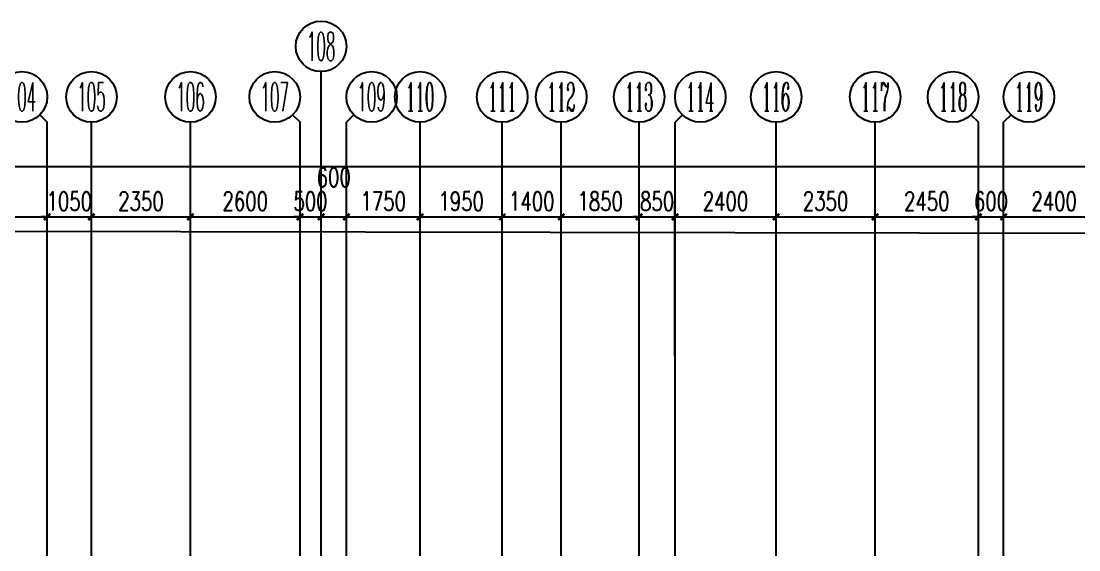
# Model space of a CAD drawing. Extents: x 369444 to 684549, y -549309 to 575337.
# Drawn here: x 559906 to 585009, y 472547 to 485105 of the extents above; entities that cross this region are included whole.
import ezdxf
from ezdxf.enums import TextEntityAlignment as Align

# ---------------------------------------------------------------- set-up
doc = ezdxf.new("R2010")
doc.units = 0
doc.header["$LTSCALE"] = 1000
doc.header["$MEASUREMENT"] = 0
for name, color, linetype in [('AXIS', 3, 'Continuous'), ('AXIS_TEXT', 7, 'Continuous'), ('DOTE', 1, 'Continuous')]:
    doc.layers.add(name, color=color, linetype=linetype)
doc.layers.add('不要动图层', color=140, linetype='Continuous', plot=False)
doc.styles.add('_TCH_AXIS', font='COMPLEX', dxfattribs={"bigfont": 'GBCBIG'})
doc.styles.add('_TCH_DIM_T3', font='SIMPLEX', dxfattribs={"width": 0.705882, "bigfont": 'GBCBIG'})
doc.styles.add('COMPLEX', font='COMPLEX')
doc.dimstyles.new('_TCH_ARCH&&150', dxfattribs={"dimtxt": 446.25, "dimasz": 150, "dimexe": 375, "dimexo": 450, "dimgap": 150, "dimtad": 1, "dimdec": 0, "dimzin": 0, "dimdsep": 46, "dimtxsty": '_TCH_DIM_T3', "dimblk": 'ARCHTICK', "dimcen": 0.09, "dimclrt": 7, "dimazin": 2, "dimtfac": 1, "dimtdec": 0, "dimtix": 1, "dimtmove": 2, "dimatfit": 3, "dimfxl": 0, "dimtolj": 1, "dimtzin": 0, "dimarcsym": 0})

# ---------------------------------------------------------------- blocks, each defined once
blk = doc.blocks.new('_ArchTick')
at = {"color": 0, "linetype": 'ByBlock', "const_width": 0.4}
blk.add_lwpolyline([(-0.5, -0.5), (0.5, 0.5)], dxfattribs=at)
blk = doc.blocks.new('*D1189')
at = {"layer": 'AXIS', "color": 0, "lineweight": -2, "transparency": 16777216}
for p, q in [((555824, 477155), (555824, 480830)), ((560524, 477155), (560524, 480830)), ((555824, 480455), (560524, 480455))]:
    blk.add_line(p, q, dxfattribs=at)
at = {"layer": 'Defpoints', "color": 0, "transparency": 16777216}
for p in [(560524, 480455), (555824, 476705), (560524, 476705)]:
    blk.add_point(p, dxfattribs=at)
at = {"layer": 'AXIS', "color": 0, "lineweight": -2, "transparency": 16777216, "xscale": 150, "yscale": 150, "zscale": 150, "rotation": 180}
blk.add_blockref('_ArchTick', (555824, 480455), dxfattribs=at)
at = {"layer": 'AXIS', "color": 0, "lineweight": -2, "transparency": 16777216, "xscale": 150, "yscale": 150, "zscale": 150}
blk.add_blockref('_ArchTick', (560524, 480455), dxfattribs=at)
at = {"layer": 'AXIS', "color": 7, "lineweight": -2, "transparency": 16777216, "insert": (558174, 480828), "char_height": 446.2, "attachment_point": 5, "style": '_TCH_DIM_T3'}
blk.add_mtext('\\A1;4700', dxfattribs=at)
blk = doc.blocks.new('*D1190')
at = {"layer": 'AXIS', "color": 0, "lineweight": -2, "transparency": 16777216}
for p, q in [((560524, 477155), (560524, 480830)), ((561574, 477155), (561574, 480830)), ((560524, 480455), (560374, 480455)), ((560524, 480455), (561574, 480455)), ((561574, 480455), (561724, 480455))]:
    blk.add_line(p, q, dxfattribs=at)
at = {"layer": 'Defpoints', "color": 0, "transparency": 16777216}
for p in [(561574, 480455), (560524, 476705), (561574, 476705)]:
    blk.add_point(p, dxfattribs=at)
at = {"layer": 'AXIS', "color": 0, "lineweight": -2, "transparency": 16777216, "xscale": 150, "yscale": 150, "zscale": 150}
blk.add_blockref('_ArchTick', (560524, 480455), dxfattribs=at)
at = {"layer": 'AXIS', "color": 0, "lineweight": -2, "transparency": 16777216, "xscale": 150, "yscale": 150, "zscale": 150, "rotation": 180}
blk.add_blockref('_ArchTick', (561574, 480455), dxfattribs=at)
at = {"layer": 'AXIS', "color": 7, "lineweight": -2, "transparency": 16777216, "insert": (561049, 480828), "char_height": 446.2, "attachment_point": 5, "style": '_TCH_DIM_T3'}
blk.add_mtext('\\A1;1050', dxfattribs=at)
blk = doc.blocks.new('*D1191')
at = {"layer": 'AXIS', "color": 0, "lineweight": -2, "transparency": 16777216}
for p, q in [((561574, 477155), (561574, 480830)), ((563925, 477155), (563925, 480830)), ((561574, 480455), (563925, 480455))]:
    blk.add_line(p, q, dxfattribs=at)
at = {"layer": 'Defpoints', "color": 0, "transparency": 16777216}
for p in [(563925, 480455), (561574, 476705), (563925, 476705)]:
    blk.add_point(p, dxfattribs=at)
at = {"layer": 'AXIS', "color": 0, "lineweight": -2, "transparency": 16777216, "xscale": 150, "yscale": 150, "zscale": 150, "rotation": 180}
blk.add_blockref('_ArchTick', (561574, 480455), dxfattribs=at)
at = {"layer": 'AXIS', "color": 0, "lineweight": -2, "transparency": 16777216, "xscale": 150, "yscale": 150, "zscale": 150}
blk.add_blockref('_ArchTick', (563925, 480455), dxfattribs=at)
at = {"layer": 'AXIS', "color": 7, "lineweight": -2, "transparency": 16777216, "insert": (562750, 480828), "char_height": 446.2, "attachment_point": 5, "style": '_TCH_DIM_T3'}
blk.add_mtext('\\A1;2350', dxfattribs=at)
blk = doc.blocks.new('*D1192')
at = {"layer": 'AXIS', "color": 0, "lineweight": -2, "transparency": 16777216}
for p, q in [((563925, 477155), (563925, 480830)), ((566524, 477155), (566524, 480830)), ((563925, 480455), (566524, 480455))]:
    blk.add_line(p, q, dxfattribs=at)
at = {"layer": 'Defpoints', "color": 0, "transparency": 16777216}
for p in [(566524, 480455), (563925, 476705), (566524, 476705)]:
    blk.add_point(p, dxfattribs=at)
at = {"layer": 'AXIS', "color": 0, "lineweight": -2, "transparency": 16777216, "xscale": 150, "yscale": 150, "zscale": 150, "rotation": 180}
blk.add_blockref('_ArchTick', (563925, 480455), dxfattribs=at)
at = {"layer": 'AXIS', "color": 0, "lineweight": -2, "transparency": 16777216, "xscale": 150, "yscale": 150, "zscale": 150}
blk.add_blockref('_ArchTick', (566524, 480455), dxfattribs=at)
at = {"layer": 'AXIS', "color": 7, "lineweight": -2, "transparency": 16777216, "insert": (565225, 480828), "char_height": 446.2, "attachment_point": 5, "style": '_TCH_DIM_T3'}
blk.add_mtext('\\A1;2600', dxfattribs=at)
blk = doc.blocks.new('*D1193')
at = {"layer": 'AXIS', "color": 0, "lineweight": -2, "transparency": 16777216}
for p, q in [((566524, 477155), (566524, 480830)), ((567024, 477155), (567024, 480830)), ((566524, 480455), (566374, 480455)), ((566524, 480455), (567024, 480455)), ((567024, 480455), (567174, 480455))]:
    blk.add_line(p, q, dxfattribs=at)
at = {"layer": 'Defpoints', "color": 0, "transparency": 16777216}
for p in [(567024, 480455), (566524, 476705), (567024, 476705)]:
    blk.add_point(p, dxfattribs=at)
at = {"layer": 'AXIS', "color": 0, "lineweight": -2, "transparency": 16777216, "xscale": 150, "yscale": 150, "zscale": 150}
blk.add_blockref('_ArchTick', (566524, 480455), dxfattribs=at)
at = {"layer": 'AXIS', "color": 0, "lineweight": -2, "transparency": 16777216, "xscale": 150, "yscale": 150, "zscale": 150, "rotation": 180}
blk.add_blockref('_ArchTick', (567024, 480455), dxfattribs=at)
at = {"layer": 'AXIS', "color": 7, "lineweight": -2, "transparency": 16777216, "insert": (566774, 480828), "char_height": 446.2, "attachment_point": 5, "style": '_TCH_DIM_T3'}
blk.add_mtext('\\A1;500', dxfattribs=at)
blk = doc.blocks.new('*D1194')
at = {"layer": 'AXIS', "color": 0, "lineweight": -2, "transparency": 16777216}
for p, q in [((567024, 477155), (567024, 480830)), ((567624, 477155), (567624, 480830)), ((567024, 480455), (567624, 480455))]:
    blk.add_line(p, q, dxfattribs=at)
at = {"layer": 'Defpoints', "color": 0, "transparency": 16777216}
for p in [(567624, 480455), (567024, 476705), (567624, 476705)]:
    blk.add_point(p, dxfattribs=at)
at = {"layer": 'AXIS', "color": 0, "lineweight": -2, "transparency": 16777216, "xscale": 150, "yscale": 150, "zscale": 150, "rotation": 180}
blk.add_blockref('_ArchTick', (567024, 480455), dxfattribs=at)
at = {"layer": 'AXIS', "color": 0, "lineweight": -2, "transparency": 16777216, "xscale": 150, "yscale": 150, "zscale": 150}
blk.add_blockref('_ArchTick', (567624, 480455), dxfattribs=at)
at = {"layer": 'AXIS', "color": 7, "lineweight": -2, "transparency": 16777216, "insert": (567324, 481392), "char_height": 446.2, "attachment_point": 5, "style": '_TCH_DIM_T3'}
blk.add_mtext('\\A1;600', dxfattribs=at)
blk = doc.blocks.new('*D1195')
at = {"layer": 'AXIS', "color": 0, "lineweight": -2, "transparency": 16777216}
for p, q in [((567624, 477155), (567624, 480830)), ((569374, 477155), (569374, 480830)), ((567624, 480455), (569374, 480455))]:
    blk.add_line(p, q, dxfattribs=at)
at = {"layer": 'Defpoints', "color": 0, "transparency": 16777216}
for p in [(569374, 480455), (567624, 476705), (569374, 476705)]:
    blk.add_point(p, dxfattribs=at)
at = {"layer": 'AXIS', "color": 0, "lineweight": -2, "transparency": 16777216, "xscale": 150, "yscale": 150, "zscale": 150, "rotation": 180}
blk.add_blockref('_ArchTick', (567624, 480455), dxfattribs=at)
at = {"layer": 'AXIS', "color": 0, "lineweight": -2, "transparency": 16777216, "xscale": 150, "yscale": 150, "zscale": 150}
blk.add_blockref('_ArchTick', (569374, 480455), dxfattribs=at)
at = {"layer": 'AXIS', "color": 7, "lineweight": -2, "transparency": 16777216, "insert": (568499, 480828), "char_height": 446.2, "attachment_point": 5, "style": '_TCH_DIM_T3'}
blk.add_mtext('\\A1;1750', dxfattribs=at)
blk = doc.blocks.new('*D1196')
at = {"layer": 'AXIS', "color": 0, "lineweight": -2, "transparency": 16777216}
for p, q in [((569374, 477155), (569374, 480830)), ((571324, 477155), (571324, 480830)), ((569374, 480455), (571324, 480455))]:
    blk.add_line(p, q, dxfattribs=at)
at = {"layer": 'Defpoints', "color": 0, "transparency": 16777216}
for p in [(571324, 480455), (569374, 476705), (571324, 476705)]:
    blk.add_point(p, dxfattribs=at)
at = {"layer": 'AXIS', "color": 0, "lineweight": -2, "transparency": 16777216, "xscale": 150, "yscale": 150, "zscale": 150, "rotation": 180}
blk.add_blockref('_ArchTick', (569374, 480455), dxfattribs=at)
at = {"layer": 'AXIS', "color": 0, "lineweight": -2, "transparency": 16777216, "xscale": 150, "yscale": 150, "zscale": 150}
blk.add_blockref('_ArchTick', (571324, 480455), dxfattribs=at)
at = {"layer": 'AXIS', "color": 7, "lineweight": -2, "transparency": 16777216, "insert": (570349, 480828), "char_height": 446.2, "attachment_point": 5, "style": '_TCH_DIM_T3'}
blk.add_mtext('\\A1;1950', dxfattribs=at)
blk = doc.blocks.new('*D1197')
at = {"layer": 'AXIS', "color": 0, "lineweight": -2, "transparency": 16777216}
for p, q in [((571324, 477155), (571324, 480830)), ((572724, 477155), (572724, 480830)), ((571324, 480455), (572724, 480455))]:
    blk.add_line(p, q, dxfattribs=at)
at = {"layer": 'Defpoints', "color": 0, "transparency": 16777216}
for p in [(572724, 480455), (571324, 476705), (572724, 476705)]:
    blk.add_point(p, dxfattribs=at)
at = {"layer": 'AXIS', "color": 0, "lineweight": -2, "transparency": 16777216, "xscale": 150, "yscale": 150, "zscale": 150, "rotation": 180}
blk.add_blockref('_ArchTick', (571324, 480455), dxfattribs=at)
at = {"layer": 'AXIS', "color": 0, "lineweight": -2, "transparency": 16777216, "xscale": 150, "yscale": 150, "zscale": 150}
blk.add_blockref('_ArchTick', (572724, 480455), dxfattribs=at)
at = {"layer": 'AXIS', "color": 7, "lineweight": -2, "transparency": 16777216, "insert": (572024, 480828), "char_height": 446.2, "attachment_point": 5, "style": '_TCH_DIM_T3'}
blk.add_mtext('\\A1;1400', dxfattribs=at)
blk = doc.blocks.new('*D1198')
at = {"layer": 'AXIS', "color": 0, "lineweight": -2, "transparency": 16777216}
for p, q in [((572724, 477155), (572724, 480830)), ((574574, 477155), (574574, 480830)), ((572724, 480455), (574574, 480455))]:
    blk.add_line(p, q, dxfattribs=at)
at = {"layer": 'Defpoints', "color": 0, "transparency": 16777216}
for p in [(574574, 480455), (572724, 476705), (574574, 476705)]:
    blk.add_point(p, dxfattribs=at)
at = {"layer": 'AXIS', "color": 0, "lineweight": -2, "transparency": 16777216, "xscale": 150, "yscale": 150, "zscale": 150, "rotation": 180}
blk.add_blockref('_ArchTick', (572724, 480455), dxfattribs=at)
at = {"layer": 'AXIS', "color": 0, "lineweight": -2, "transparency": 16777216, "xscale": 150, "yscale": 150, "zscale": 150}
blk.add_blockref('_ArchTick', (574574, 480455), dxfattribs=at)
at = {"layer": 'AXIS', "color": 7, "lineweight": -2, "transparency": 16777216, "insert": (573649, 480828), "char_height": 446.2, "attachment_point": 5, "style": '_TCH_DIM_T3'}
blk.add_mtext('\\A1;1850', dxfattribs=at)
blk = doc.blocks.new('*D1199')
at = {"layer": 'AXIS', "color": 0, "lineweight": -2, "transparency": 16777216}
for p, q in [((574574, 477155), (574574, 480830)), ((575424, 477155), (575424, 480830)), ((574574, 480455), (574424, 480455)), ((574574, 480455), (575424, 480455)), ((575424, 480455), (575574, 480455))]:
    blk.add_line(p, q, dxfattribs=at)
at = {"layer": 'Defpoints', "color": 0, "transparency": 16777216}
for p in [(575424, 480455), (574574, 476705), (575424, 476705)]:
    blk.add_point(p, dxfattribs=at)
at = {"layer": 'AXIS', "color": 0, "lineweight": -2, "transparency": 16777216, "xscale": 150, "yscale": 150, "zscale": 150}
blk.add_blockref('_ArchTick', (574574, 480455), dxfattribs=at)
at = {"layer": 'AXIS', "color": 0, "lineweight": -2, "transparency": 16777216, "xscale": 150, "yscale": 150, "zscale": 150, "rotation": 180}
blk.add_blockref('_ArchTick', (575424, 480455), dxfattribs=at)
at = {"layer": 'AXIS', "color": 7, "lineweight": -2, "transparency": 16777216, "insert": (574999, 480828), "char_height": 446.2, "attachment_point": 5, "style": '_TCH_DIM_T3'}
blk.add_mtext('\\A1;850', dxfattribs=at)
blk = doc.blocks.new('*D1200')
at = {"layer": 'AXIS', "color": 0, "lineweight": -2, "transparency": 16777216}
for p, q in [((575424, 477155), (575424, 480830)), ((577824, 477155), (577824, 480830)), ((575424, 480455), (577824, 480455))]:
    blk.add_line(p, q, dxfattribs=at)
at = {"layer": 'Defpoints', "color": 0, "transparency": 16777216}
for p in [(577824, 480455), (575424, 476705), (577824, 476705)]:
    blk.add_point(p, dxfattribs=at)
at = {"layer": 'AXIS', "color": 0, "lineweight": -2, "transparency": 16777216, "xscale": 150, "yscale": 150, "zscale": 150, "rotation": 180}
blk.add_blockref('_ArchTick', (575424, 480455), dxfattribs=at)
at = {"layer": 'AXIS', "color": 0, "lineweight": -2, "transparency": 16777216, "xscale": 150, "yscale": 150, "zscale": 150}
blk.add_blockref('_ArchTick', (577824, 480455), dxfattribs=at)
at = {"layer": 'AXIS', "color": 7, "lineweight": -2, "transparency": 16777216, "insert": (576624, 480828), "char_height": 446.2, "attachment_point": 5, "style": '_TCH_DIM_T3'}
blk.add_mtext('\\A1;2400', dxfattribs=at)
blk = doc.blocks.new('*D1201')
at = {"layer": 'AXIS', "color": 0, "lineweight": -2, "transparency": 16777216}
for p, q in [((577824, 477155), (577824, 480830)), ((580174, 477155), (580174, 480830)), ((577824, 480455), (580174, 480455))]:
    blk.add_line(p, q, dxfattribs=at)
at = {"layer": 'Defpoints', "color": 0, "transparency": 16777216}
for p in [(580174, 480455), (577824, 476705), (580174, 476705)]:
    blk.add_point(p, dxfattribs=at)
at = {"layer": 'AXIS', "color": 0, "lineweight": -2, "transparency": 16777216, "xscale": 150, "yscale": 150, "zscale": 150, "rotation": 180}
blk.add_blockref('_ArchTick', (577824, 480455), dxfattribs=at)
at = {"layer": 'AXIS', "color": 0, "lineweight": -2, "transparency": 16777216, "xscale": 150, "yscale": 150, "zscale": 150}
blk.add_blockref('_ArchTick', (580174, 480455), dxfattribs=at)
at = {"layer": 'AXIS', "color": 7, "lineweight": -2, "transparency": 16777216, "insert": (578999, 480828), "char_height": 446.2, "attachment_point": 5, "style": '_TCH_DIM_T3'}
blk.add_mtext('\\A1;2350', dxfattribs=at)
blk = doc.blocks.new('*D1202')
at = {"layer": 'AXIS', "color": 0, "lineweight": -2, "transparency": 16777216}
for p, q in [((580174, 477155), (580174, 480830)), ((582624, 477155), (582624, 480830)), ((580174, 480455), (582624, 480455))]:
    blk.add_line(p, q, dxfattribs=at)
at = {"layer": 'Defpoints', "color": 0, "transparency": 16777216}
for p in [(582624, 480455), (580174, 476705), (582624, 476705)]:
    blk.add_point(p, dxfattribs=at)
at = {"layer": 'AXIS', "color": 0, "lineweight": -2, "transparency": 16777216, "xscale": 150, "yscale": 150, "zscale": 150, "rotation": 180}
blk.add_blockref('_ArchTick', (580174, 480455), dxfattribs=at)
at = {"layer": 'AXIS', "color": 0, "lineweight": -2, "transparency": 16777216, "xscale": 150, "yscale": 150, "zscale": 150}
blk.add_blockref('_ArchTick', (582624, 480455), dxfattribs=at)
at = {"layer": 'AXIS', "color": 7, "lineweight": -2, "transparency": 16777216, "insert": (581399, 480828), "char_height": 446.2, "attachment_point": 5, "style": '_TCH_DIM_T3'}
blk.add_mtext('\\A1;2450', dxfattribs=at)
blk = doc.blocks.new('*D1203')
at = {"layer": 'AXIS', "color": 0, "lineweight": -2, "transparency": 16777216}
for p, q in [((582624, 477155), (582624, 480830)), ((583224, 477155), (583224, 480830)), ((582624, 480455), (582474, 480455)), ((582624, 480455), (583224, 480455)), ((583224, 480455), (583374, 480455))]:
    blk.add_line(p, q, dxfattribs=at)
at = {"layer": 'Defpoints', "color": 0, "transparency": 16777216}
for p in [(583224, 480455), (582624, 476705), (583224, 476705)]:
    blk.add_point(p, dxfattribs=at)
at = {"layer": 'AXIS', "color": 0, "lineweight": -2, "transparency": 16777216, "xscale": 150, "yscale": 150, "zscale": 150}
blk.add_blockref('_ArchTick', (582624, 480455), dxfattribs=at)
at = {"layer": 'AXIS', "color": 0, "lineweight": -2, "transparency": 16777216, "xscale": 150, "yscale": 150, "zscale": 150, "rotation": 180}
blk.add_blockref('_ArchTick', (583224, 480455), dxfattribs=at)
at = {"layer": 'AXIS', "color": 7, "lineweight": -2, "transparency": 16777216, "insert": (582924, 480828), "char_height": 446.2, "attachment_point": 5, "style": '_TCH_DIM_T3'}
blk.add_mtext('\\A1;600', dxfattribs=at)
blk = doc.blocks.new('*D1204')
at = {"layer": 'AXIS', "color": 0, "lineweight": -2, "transparency": 16777216}
for p, q in [((583224, 477155), (583224, 480830)), ((585624, 477155), (585624, 480830)), ((583224, 480455), (585624, 480455))]:
    blk.add_line(p, q, dxfattribs=at)
at = {"layer": 'Defpoints', "color": 0, "transparency": 16777216}
for p in [(585624, 480455), (583224, 476705), (585624, 476705)]:
    blk.add_point(p, dxfattribs=at)
at = {"layer": 'AXIS', "color": 0, "lineweight": -2, "transparency": 16777216, "xscale": 150, "yscale": 150, "zscale": 150, "rotation": 180}
blk.add_blockref('_ArchTick', (583224, 480455), dxfattribs=at)
at = {"layer": 'AXIS', "color": 0, "lineweight": -2, "transparency": 16777216, "xscale": 150, "yscale": 150, "zscale": 150}
blk.add_blockref('_ArchTick', (585624, 480455), dxfattribs=at)
at = {"layer": 'AXIS', "color": 7, "lineweight": -2, "transparency": 16777216, "insert": (584424, 480828), "char_height": 446.2, "attachment_point": 5, "style": '_TCH_DIM_T3'}
blk.add_mtext('\\A1;2400', dxfattribs=at)
blk = doc.blocks.new('*D1302')
at = {"layer": 'AXIS', "color": 0, "lineweight": -2, "transparency": 16777216}
for p, q in [((380524, 477155), (380524, 482030)), ((614224, 477155), (614224, 482030)), ((380524, 481655), (614224, 481655))]:
    blk.add_line(p, q, dxfattribs=at)
at = {"layer": 'Defpoints', "color": 0, "transparency": 16777216}
for p in [(614224, 481655), (380524, 476705), (614224, 476705)]:
    blk.add_point(p, dxfattribs=at)
at = {"layer": 'AXIS', "color": 0, "lineweight": -2, "transparency": 16777216, "xscale": 150, "yscale": 150, "zscale": 150, "rotation": 180}
blk.add_blockref('_ArchTick', (380524, 481655), dxfattribs=at)
at = {"layer": 'AXIS', "color": 0, "lineweight": -2, "transparency": 16777216, "xscale": 150, "yscale": 150, "zscale": 150}
blk.add_blockref('_ArchTick', (614224, 481655), dxfattribs=at)
at = {"layer": 'AXIS', "color": 7, "lineweight": -2, "transparency": 16777216, "insert": (497374, 482028), "char_height": 446.2, "attachment_point": 5, "style": '_TCH_DIM_T3'}
blk.add_mtext('\\A1;233700', dxfattribs=at)
blk = doc.blocks.new('_AXISO')
blk.add_circle((0, 0), 0.5)
at = {"layer": 'AXIS_TEXT', "style": 'COMPLEX', "width": 1.041667}
blk.add_attdef('A', text='', height=0.56, dxfattribs=at).set_placement((-0.25, -0.28), (0.25, -0.28), align=Align.FIT)

msp = doc.modelspace()

# ---------------------------------------------------------------- linework, layer by layer
at = {"layer": 'AXIS'}
for p, q in [((567024.5, 476704.8), (567024.5, 483904.8)), ((560348.7, 482880.5), (560524.5, 482704.8)), ((566348.7, 482880.5), (566524.5, 482704.8)), ((567800.2, 482880.5), (567624.5, 482704.8)), ((575600.2, 482880.5), (575424.5, 482704.8)), ((582448.7, 482880.5), (582624.5, 482704.8)), ((583400.2, 482880.5), (583224.5, 482704.8)), ((560524.5, 476704.8), (560524.5, 482704.8)), ((561574.5, 476704.8), (561574.5, 482704.8)), ((563924.5, 476704.8), (563924.5, 482704.8)), ((566524.5, 476704.8), (566524.5, 482704.8)), ((567624.5, 476704.8), (567624.5, 482704.8)), ((569374.5, 476704.8), (569374.5, 482704.8)), ((571324.5, 476704.8), (571324.5, 482704.8)), ((572724.5, 476704.8), (572724.5, 482704.8)), ((574574.5, 476704.8), (574574.5, 482704.8)), ((575424.5, 476704.8), (575424.5, 482704.8)), ((577824.5, 476704.8), (577824.5, 482704.8)), ((580174.5, 476704.8), (580174.5, 482704.8)), ((582624.5, 476704.8), (582624.5, 482704.8)), ((583224.5, 476704.8), (583224.5, 482704.8))]:
    msp.add_line(p, q, dxfattribs=at)
at = {"layer": 'DOTE', "color": 8}
for p, q in [((560524.5, 59364.2), (560524.5, 476704.8)), ((561574.5, 59364.2), (561574.5, 476704.8)), ((563924.5, 261807), (563924.5, 476704.8)), ((566524.5, 59364.2), (566524.5, 476704.8)), ((567024.5, 59364.2), (567024.5, 476704.8)), ((567624.5, 59364.2), (567624.5, 476704.8)), ((569374.5, 261807), (569374.5, 476704.8)), ((571324.5, 261807), (571324.5, 476704.8)), ((572724.5, 59364.2), (572724.5, 476704.8)), ((574574.5, 59364.2), (574574.5, 476704.8)), ((575424.5, 59364.2), (575424.5, 476704.8)), ((577824.5, 261807), (577824.5, 476704.8)), ((580174.5, 59364.2), (580174.5, 476704.8)), ((582624.5, 59364.2), (582624.5, 476704.8)), ((583224.5, 261807), (583224.5, 476704.8))]:
    msp.add_line(p, q, dxfattribs=at)
at = {"layer": '不要动图层'}
msp.add_lwpolyline([(374141.4, 480401.6), (608632.4, 480035.6), (630599.4, 458002.6), (630103.6, 140971.4), (534606.6, 140971.5), (534606.6, 44667.5), (383961.4, 44901.6), (384134.4, 155731.6), (384114.4, 173450.6), (374190.4, 173466.6), (373839.4, 234426.6), (373748.4, 250410.6), (374011.4, 393904.6)], close=True, dxfattribs=at)

# ---------------------------------------------------------------- block references
at = {"layer": 'AXIS', "lineweight": -2}
ref = msp.add_blockref('_AXISO', (567024.5, 484504.8), dxfattribs=dict(at, xscale=1200, yscale=1200, zscale=1200))
ref.add_attrib('A', '108', dxfattribs={"layer": 'AXIS_TEXT', "lineweight": -2, "ltscale": 6, "height": 678.82, "style": '_TCH_AXIS', "width": 0.428571}).set_placement((566685.1, 484165.4), (567363.9, 484165.4), align=Align.FIT)
ref = msp.add_blockref('_AXISO', (559924.5, 483304.8), dxfattribs=dict(at, xscale=1200, yscale=1200, zscale=1200))
ref.add_attrib('A', '104', dxfattribs={"layer": 'AXIS_TEXT', "lineweight": -2, "ltscale": 6, "height": 678.82, "style": '_TCH_AXIS', "width": 0.411765}).set_placement((559585.1, 482965.4), (560263.9, 482965.4), align=Align.FIT)
ref = msp.add_blockref('_AXISO', (561574.5, 483304.8), dxfattribs=dict(at, xscale=1200, yscale=1200, zscale=1200))
ref.add_attrib('A', '105', dxfattribs={"layer": 'AXIS_TEXT', "lineweight": -2, "ltscale": 6, "height": 678.82, "style": '_TCH_AXIS', "width": 0.428571}).set_placement((561235.1, 482965.4), (561913.9, 482965.4), align=Align.FIT)
ref = msp.add_blockref('_AXISO', (563924.5, 483304.8), dxfattribs=dict(at, xscale=1200, yscale=1200, zscale=1200))
ref.add_attrib('A', '106', dxfattribs={"layer": 'AXIS_TEXT', "lineweight": -2, "ltscale": 6, "height": 678.82, "style": '_TCH_AXIS', "width": 0.428571}).set_placement((563585.1, 482965.4), (564264, 482965.4), align=Align.FIT)
ref = msp.add_blockref('_AXISO', (565924.5, 483304.8), dxfattribs=dict(at, xscale=1200, yscale=1200, zscale=1200))
ref.add_attrib('A', '107', dxfattribs={"layer": 'AXIS_TEXT', "lineweight": -2, "ltscale": 6, "height": 678.82, "style": '_TCH_AXIS', "width": 0.428571}).set_placement((565585.1, 482965.4), (566263.9, 482965.4), align=Align.FIT)
ref = msp.add_blockref('_AXISO', (568224.5, 483304.8), dxfattribs=dict(at, xscale=1200, yscale=1200, zscale=1200))
ref.add_attrib('A', '109', dxfattribs={"layer": 'AXIS_TEXT', "lineweight": -2, "ltscale": 6, "height": 678.82, "style": '_TCH_AXIS', "width": 0.428571}).set_placement((567885.1, 482965.4), (568563.9, 482965.4), align=Align.FIT)
ref = msp.add_blockref('_AXISO', (569374.5, 483304.8), dxfattribs=dict(at, xscale=1200, yscale=1200, zscale=1200))
ref.add_attrib('A', '110', dxfattribs={"layer": 'AXIS_TEXT', "lineweight": -2, "ltscale": 6, "height": 678.82, "style": '_TCH_AXIS', "width": 0.477273}).set_placement((569035.1, 482965.4), (569713.9, 482965.4), align=Align.FIT)
ref = msp.add_blockref('_AXISO', (571324.5, 483304.8), dxfattribs=dict(at, xscale=1200, yscale=1200, zscale=1200))
ref.add_attrib('A', '111', dxfattribs={"layer": 'AXIS_TEXT', "lineweight": -2, "ltscale": 6, "height": 678.82, "style": '_TCH_AXIS', "width": 0.538462}).set_placement((570985.1, 482965.4), (571663.9, 482965.4), align=Align.FIT)
ref = msp.add_blockref('_AXISO', (572724.5, 483304.8), dxfattribs=dict(at, xscale=1200, yscale=1200, zscale=1200))
ref.add_attrib('A', '112', dxfattribs={"layer": 'AXIS_TEXT', "lineweight": -2, "ltscale": 6, "height": 678.82, "style": '_TCH_AXIS', "width": 0.477273}).set_placement((572385.1, 482965.4), (573063.9, 482965.4), align=Align.FIT)
ref = msp.add_blockref('_AXISO', (574574.5, 483304.8), dxfattribs=dict(at, xscale=1200, yscale=1200, zscale=1200))
ref.add_attrib('A', '113', dxfattribs={"layer": 'AXIS_TEXT', "lineweight": -2, "ltscale": 6, "height": 678.82, "style": '_TCH_AXIS', "width": 0.477273}).set_placement((574235.1, 482965.4), (574913.9, 482965.4), align=Align.FIT)
ref = msp.add_blockref('_AXISO', (576024.5, 483304.8), dxfattribs=dict(at, xscale=1200, yscale=1200, zscale=1200))
ref.add_attrib('A', '114', dxfattribs={"layer": 'AXIS_TEXT', "lineweight": -2, "ltscale": 6, "height": 678.82, "style": '_TCH_AXIS', "width": 0.456522}).set_placement((575685.1, 482965.4), (576363.9, 482965.4), align=Align.FIT)
ref = msp.add_blockref('_AXISO', (577824.5, 483304.8), dxfattribs=dict(at, xscale=1200, yscale=1200, zscale=1200))
ref.add_attrib('A', '116', dxfattribs={"layer": 'AXIS_TEXT', "lineweight": -2, "ltscale": 6, "height": 678.82, "style": '_TCH_AXIS', "width": 0.477273}).set_placement((577485.1, 482965.4), (578163.9, 482965.4), align=Align.FIT)
ref = msp.add_blockref('_AXISO', (580174.5, 483304.8), dxfattribs=dict(at, xscale=1200, yscale=1200, zscale=1200))
ref.add_attrib('A', '117', dxfattribs={"layer": 'AXIS_TEXT', "lineweight": -2, "ltscale": 6, "height": 678.82, "style": '_TCH_AXIS', "width": 0.477273}).set_placement((579835.1, 482965.4), (580513.9, 482965.4), align=Align.FIT)
ref = msp.add_blockref('_AXISO', (582024.5, 483304.8), dxfattribs=dict(at, xscale=1200, yscale=1200, zscale=1200))
ref.add_attrib('A', '118', dxfattribs={"layer": 'AXIS_TEXT', "lineweight": -2, "ltscale": 6, "height": 678.82, "style": '_TCH_AXIS', "width": 0.477273}).set_placement((581685.1, 482965.4), (582363.9, 482965.4), align=Align.FIT)
ref = msp.add_blockref('_AXISO', (583824.5, 483304.8), dxfattribs=dict(at, xscale=1200, yscale=1200, zscale=1200))
ref.add_attrib('A', '119', dxfattribs={"layer": 'AXIS_TEXT', "lineweight": -2, "ltscale": 6, "height": 678.82, "style": '_TCH_AXIS', "width": 0.477273}).set_placement((583485.1, 482965.4), (584163.9, 482965.4), align=Align.FIT)

# ---------------------------------------------------------------- dimensions: what is measured, and where the dimension line sits
for p1, p2, distance, text, picture, middle in [((380524.5, 476704.8), (614224.5, 476704.8), 4950, '233700', '*D1302', (497374.5, 482027.9)), ((555824.5, 476704.8), (560524.5, 476704.8), 3750, '4700', '*D1189', (558174.5, 480827.9)), ((560524.5, 476704.8), (561574.5, 476704.8), 3750, '1050', '*D1190', (561049.5, 480827.9)), ((561574.5, 476704.8), (563924.5, 476704.8), 3750, '2350', '*D1191', (562749.5, 480827.9)), ((563924.5, 476704.8), (566524.5, 476704.8), 3750, '2600', '*D1192', (565224.5, 480827.9)), ((566524.5, 476704.8), (567024.5, 476704.8), 3750, '500', '*D1193', (566774.5, 480827.9)), ((567624.5, 476704.8), (569374.5, 476704.8), 3750, '1750', '*D1195', (568499.5, 480827.9)), ((569374.5, 476704.8), (571324.5, 476704.8), 3750, '1950', '*D1196', (570349.5, 480827.9)), ((571324.5, 476704.8), (572724.5, 476704.8), 3750, '1400', '*D1197', (572024.5, 480827.9)), ((572724.5, 476704.8), (574574.5, 476704.8), 3750, '1850', '*D1198', (573649.5, 480827.9)), ((574574.5, 476704.8), (575424.5, 476704.8), 3750, '850', '*D1199', (574999.5, 480827.9)), ((575424.5, 476704.8), (577824.5, 476704.8), 3750, '2400', '*D1200', (576624.5, 480827.9)), ((577824.5, 476704.8), (580174.5, 476704.8), 3750, '2350', '*D1201', (578999.5, 480827.9)), ((580174.5, 476704.8), (582624.5, 476704.8), 3750, '2450', '*D1202', (581399.5, 480827.9)), ((582624.5, 476704.8), (583224.5, 476704.8), 3750, '600', '*D1203', (582924.5, 480827.9)), ((583224.5, 476704.8), (585624.5, 476704.8), 3750, '2400', '*D1204', (584424.5, 480827.9))]:
    dim = msp.add_aligned_dim(p1=p1, p2=p2, distance=distance, text=text, dimstyle='_TCH_ARCH&&150', dxfattribs=at)
    dim.commit()
    dim.dimension.update_dxf_attribs({"geometry": picture, "text_midpoint": middle})
dim = msp.add_linear_dim(base=(567624.5, 480454.8), p1=(567024.5, 476704.8), p2=(567624.5, 476704.8), angle=0, text='600', dimstyle='_TCH_ARCH&&150', dxfattribs=at)
dim.commit()
dim.dimension.update_dxf_attribs({"geometry": '*D1194', "text_midpoint": (567324.5, 481392.3), "dimtype": 161})

doc.saveas('drawing.dxf')
